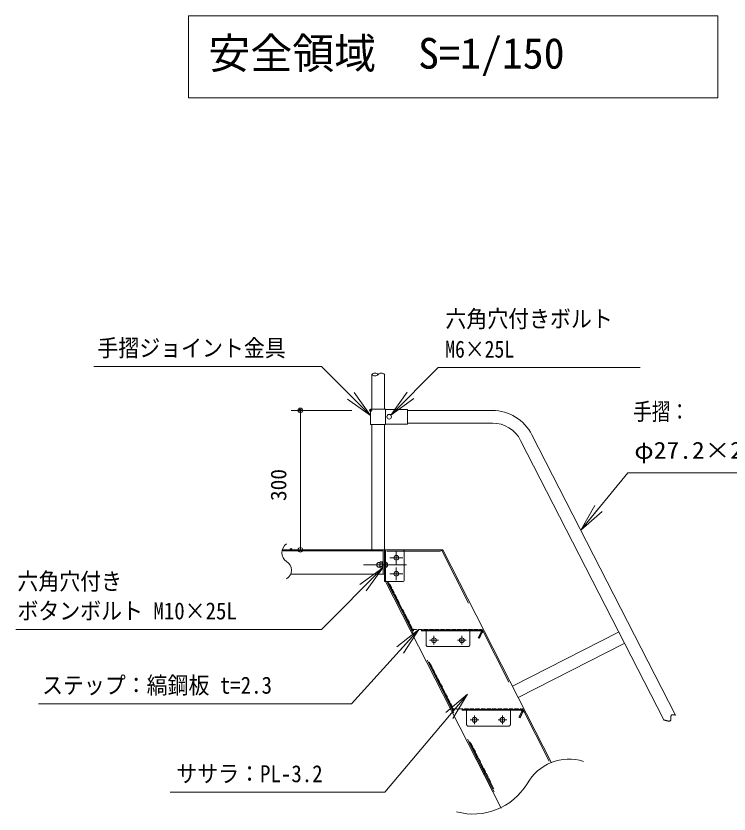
# Model space of a CAD drawing. Units: millimetres at full size, sheet at 1:20, with parts at other scales. Extents: x 10 to 16810, y -526 to 12449.
# Drawn here: x 11997 to 15057, y 3285 to 6712 of the extents above; entities that cross this region are included whole.
import ezdxf
from ezdxf.enums import TextEntityAlignment as Align

# ---------------------------------------------------------------- set-up
doc = ezdxf.new("R2010")
doc.units = ezdxf.units.MM
doc.header["$LTSCALE"] = 20
doc.header["$PDMODE"] = 32
doc.header["$PDSIZE"] = 10
for name, pattern in [('USER1', [19.05, 12.7, -6.35]), ('USER2', [50.8, 31.75, -6.35, 6.35, -6.35]), ('USER3', [63.5, 31.75, -6.35, 6.35, -6.35, 6.35, -6.35])]:
    doc.linetypes.add(name, pattern=pattern)
for name, color, linetype, lineweight in [('LY_10', 7, 'Continuous', 0), ('LY_11', 7, 'Continuous', 0), ('LY_6', 7, 'USER1', 0), ('LY_7', 7, 'Continuous', 0), ('LY_9', 7, 'USER2', 0)]:
    doc.layers.add(name, color=color, linetype=linetype, lineweight=lineweight)
doc.styles.add('ＭＳ ゴシック', font='')
doc.styles.get('ＭＳ ゴシック').set_extended_font_data('MS Gothic')

# ---------------------------------------------------------------- blocks, each defined once
blk = doc.blocks.new('-007-_OPEN')
at = {"color": 7, "linetype": 'Continuous', "lineweight": 0}
for p, q in [((-1, 0.1667), (0, 0)), ((0, 0), (-1, -0.1667)), ((0, 0), (-1, 0))]:
    blk.add_line(p, q, dxfattribs=at)
blk = doc.blocks.new('-049-_DOTBLANK')
at = {"color": 7, "linetype": 'Continuous', "lineweight": 0}
blk.add_line((-0.5, 0), (-1, 0), dxfattribs=at)
blk.add_circle((0, 0), 0.5, dxfattribs=at)

msp = doc.modelspace()

# ---------------------------------------------------------------- linework, layer by layer
at = {"layer": 'LY_10'}
for p, q in [((13308.3, 5206.77), (12330.84, 5206.77)), ((13519.07, 4996.01), (13308.3, 5206.77)), ((13605.68, 4998.02), (13809.63, 5201.97)), ((14676.1, 5201.97), (13809.63, 5201.97)), ((14421.41, 4503.7), (14623.57, 4750.02)), ((15513.65, 4750.02), (14623.57, 4750.02)), ((13571.07, 4341.89), (13308.3, 4077.67)), ((13308.3, 4077.67), (11997.17, 4077.67)), ((13726.68, 4077.56), (13436.45, 3758.61)), ((13934.75, 3798.97), (13580.3, 3378.44)), ((13436.45, 3758.61), (12094, 3758.61)), ((13580.3, 3378.44), (12659.49, 3378.44))]:
    msp.add_line(p, q, dxfattribs=at)
at = {"layer": 'LY_11'}
for p, q in [((13439.07, 5017.87), (13177.64, 5017.87)), ((13217.64, 4419.37), (13217.64, 5017.87))]:
    msp.add_line(p, q, dxfattribs=at)
at = {"layer": 'LY_11', "color": 2, "lineweight": 18}
for p, q in [((13572.2, 4414.78), (13138.45, 4414.78)), ((13573.53, 4413.45), (13573.53, 4315.03)), ((13555.8, 4365.06), (13558.34, 4365.06)), ((13558.9, 4364.7), (13558.9, 4345.15)), ((13573.53, 4367.96), (13560.23, 4367.96)), ((13569.54, 4361.45), (13560.23, 4361.45)), ((13569.54, 4367.96), (13569.54, 4341.89)), ((13573.53, 4367.96), (13573.53, 4341.89)), ((13583.59, 4366.9), (13583.59, 4342.96)), ((13584.26, 4366.9), (13583.59, 4366.9)), ((13584.26, 4342.96), (13584.26, 4366.9)), ((13591.57, 4350.27), (13591.57, 4359.58)), ((13555.8, 4344.67), (13558.36, 4344.67)), ((13569.54, 4348.41), (13560.23, 4348.41)), ((13573.53, 4341.89), (13560.23, 4341.89)), ((13584.26, 4342.96), (13583.59, 4342.96)), ((14808.03, 3701.47), (14808.08, 3702.97)), ((14808.08, 3702.97), (14808.21, 3704.32)), ((14808.21, 3704.32), (14808.44, 3705.66)), ((14808.44, 3705.66), (14808.76, 3706.79)), ((14808.76, 3706.79), (14809.26, 3707.85)), ((14809.26, 3707.85), (14809.89, 3708.7)), ((14809.89, 3708.7), (14810.68, 3709.42)), ((14810.68, 3709.42), (14811.62, 3710)), ((14811.62, 3710), (14812.64, 3710.42)), ((14812.64, 3710.42), (14813.85, 3710.73)), ((14813.85, 3710.73), (14815.08, 3710.91)), ((14815.08, 3710.91), (14816.49, 3711.01)), ((14816.49, 3711.01), (14817.9, 3711)), ((14817.9, 3711), (14819.47, 3710.91)), ((14819.47, 3710.91), (14821.04, 3710.76)), ((14821.04, 3710.76), (14822.73, 3710.53)), ((14822.73, 3710.53), (14824.41, 3710.27)), ((14824.41, 3710.27), (14826.18, 3709.96)), ((14826.18, 3709.96), (14827.94, 3709.61)), ((14777.49, 3689.08), (14779.36, 3688.48)), ((14779.36, 3688.48), (14781.24, 3687.89)), ((14781.24, 3687.89), (14783.09, 3687.31)), ((14783.09, 3687.31), (14784.95, 3686.74)), ((14784.95, 3686.74), (14786.75, 3686.22)), ((14786.75, 3686.22), (14788.55, 3685.72)), ((14788.55, 3685.72), (14790.27, 3685.27)), ((14790.27, 3685.27), (14792, 3684.86)), ((14792, 3684.86), (14793.62, 3684.52)), ((14793.62, 3684.52), (14795.25, 3684.23)), ((14795.25, 3684.23), (14796.75, 3684.02)), ((14796.75, 3684.02), (14798.25, 3683.88)), ((14798.25, 3683.88), (14799.59, 3683.83)), ((14799.59, 3683.83), (14800.94, 3683.88)), ((14800.94, 3683.88), (14802.11, 3684.01)), ((14802.11, 3684.01), (14803.27, 3684.27)), ((14803.27, 3684.27), (14804.26, 3684.62)), ((14804.26, 3684.62), (14805.2, 3685.11)), ((14805.2, 3685.11), (14806.67, 3686.46)), ((14806.67, 3686.46), (14807.23, 3687.38)), ((14807.23, 3687.38), (14807.63, 3688.38)), ((14807.63, 3688.38), (14807.93, 3689.61)), ((14807.93, 3689.61), (14808.09, 3690.86)), ((14808.04, 3699.97), (14808.03, 3701.47)), ((14808.08, 3698.4), (14808.04, 3699.97)), ((14808.13, 3696.83), (14808.08, 3698.4)), ((14808.09, 3690.86), (14808.18, 3692.3)), ((14808.18, 3695.28), (14808.13, 3696.83)), ((14808.21, 3693.74), (14808.18, 3695.28)), ((14808.18, 3692.3), (14808.21, 3693.74))]:
    msp.add_line(p, q, dxfattribs=at)
at = {"layer": 'LY_11', "linetype": 'USER3'}
for p, q in [((13578.12, 4315.03), (13578.12, 4414.78)), ((13578.12, 4285.29), (13578.12, 4413.47))]:
    msp.add_line(p, q, dxfattribs=at)
at = {"layer": 'LY_11', "color": 2, "lineweight": 18}
for centre, radius, start, end in [((13537.42, 5159.62), 18.37, 42.38811, 137.61189), ((13564.56, 5159.62), 18.37, 42.38811, 137.61189), ((13537.42, 5184.38), 18.37, 222.38811, 317.61189), ((13572.2, 4413.45), 1.33, 0, 90), ((13555.8, 4354.86), 10.19, 90, 270), ((13558.34, 4365.72), 0.665, 270, 348.98448), ((13563.56, 4364.7), 4.66, 135.59304, 224.40696), ((13575.53, 4354.93), 16.63, 156.93076, 203.06924), ((13575.33, 4350.65), 18.54, 28.79569, 61.20431), ((13558.36, 4344), 0.665, 12.47813, 90), ((13563.56, 4345.15), 4.66, 135.59304, 224.40696), ((13575.33, 4359.2), 18.54, 298.79569, 331.20431)]:
    msp.add_arc(centre, radius, start, end, dxfattribs=at)
at = {"layer": 'LY_11'}
for centre, radius, start, end in [((13181.96, 4407.05), 44.18, 121.7877, 238.2123), ((13135.41, 4331.93), 44.18, 301.7877, 58.2123), ((14370.26, 3315.15), 205.18, 72.23896, 150.97776), ((13959.11, 3556.08), 271.46, 254.83367, 328.61328)]:
    msp.add_arc(centre, radius, start, end, dxfattribs=at)
for p in [(13217.64, 5017.87), (13519.07, 5017.87), (13177.74, 4419.37)]:
    msp.add_point(p, dxfattribs=at)
at = {"layer": 'LY_6'}
for p, q in [((13589.06, 4413.38), (13817.72, 4413.38)), ((13817.72, 4413.38), (13829.45, 4419.37)), ((13829.45, 4419.37), (13824.58, 4416.88)), ((13824.58, 4416.88), (14290.78, 3501.92)), ((13588.46, 4285.13), (13583.59, 4282.64)), ((13588.46, 4285.13), (14084.12, 3312.35)), ((13596.31, 4278.38), (13592.81, 4276.6)), ((13592.81, 4276.6), (13697.1, 4071.92)), ((13593.58, 4275.07), (13697.1, 4071.92)), ((13596.31, 4278.38), (13699.5, 4075.85)), ((13597.09, 4276.86), (13697.13, 4080.52)), ((13597.09, 4276.86), (13699.5, 4075.85)), ((13601.85, 4271.28), (13600.32, 4270.5)), ((13601.85, 4271.28), (13609.61, 4256.05)), ((13608.08, 4255.28), (13609.61, 4256.05)), ((13612.71, 4249.96), (13611.19, 4249.18)), ((13612.71, 4249.96), (13620.47, 4234.73)), ((13618.95, 4233.96), (13620.47, 4234.73)), ((13623.57, 4228.64), (13622.05, 4227.87)), ((13623.57, 4228.64), (13631.33, 4213.41)), ((13626.17, 4211.12), (13693.62, 4078.73)), ((13629.81, 4212.64), (13631.33, 4213.41)), ((13634.44, 4207.32), (13632.91, 4206.55)), ((13634.44, 4207.32), (13642.19, 4192.1)), ((13640.67, 4191.32), (13642.19, 4192.1)), ((13656.16, 4164.69), (13663.92, 4149.46)), ((13662.4, 4148.68), (13663.92, 4149.46)), ((13667.02, 4143.37), (13665.5, 4142.59)), ((13667.02, 4143.37), (13674.78, 4128.14)), ((13673.26, 4127.36), (13674.78, 4128.14)), ((13677.89, 4122.05), (13676.36, 4121.27)), ((13677.89, 4122.05), (13676.36, 4121.27)), ((13677.89, 4122.05), (13685.64, 4106.82)), ((13677.89, 4122.05), (13685.64, 4106.82)), ((13684.12, 4106.04), (13685.64, 4106.82)), ((13688.75, 4100.73), (13687.22, 4099.95)), ((13688.75, 4100.73), (13696.51, 4085.5)), ((13696.51, 4085.5), (13694.98, 4084.72)), ((13700.55, 4079), (13699.66, 4077.53)), ((13990.06, 4071.92), (13697.1, 4071.92)), ((13716.77, 4077.56), (13699.5, 4077.56)), ((13990.06, 4075.85), (13699.5, 4075.85)), ((13700.15, 4078.34), (13701.03, 4076.63)), ((13716.77, 4077.56), (13716.77, 4075.85)), ((13740.7, 4077.56), (13723.61, 4077.56)), ((13723.61, 4077.56), (13723.61, 4075.85)), ((13723.61, 4077.56), (13723.61, 4075.85)), ((13740.7, 4077.56), (13740.7, 4075.85)), ((13764.62, 4077.56), (13747.53, 4077.56)), ((13747.53, 4077.56), (13747.53, 4075.85)), ((13747.53, 4077.56), (13747.53, 4075.85)), ((13756.94, 4012.11), (13756.94, 4071.92)), ((13756.94, 4071.92), (13944.94, 4071.92)), ((13764.62, 4075.85), (13764.62, 4077.56)), ((13788.55, 4077.56), (13771.46, 4077.56)), ((13771.46, 4077.56), (13771.46, 4075.85)), ((13771.46, 4077.56), (13771.46, 4075.85)), ((13788.55, 4077.56), (13788.55, 4075.85)), ((13812.48, 4077.56), (13795.39, 4077.56)), ((13795.39, 4075.85), (13795.39, 4077.56)), ((13795.39, 4075.85), (13795.39, 4077.56)), ((13812.48, 4075.85), (13812.48, 4077.56)), ((13836.4, 4077.56), (13819.31, 4077.56)), ((13819.31, 4075.85), (13819.31, 4077.56)), ((13819.31, 4075.85), (13819.31, 4077.56)), ((13836.4, 4077.56), (13836.4, 4075.85)), ((13860.33, 4077.56), (13843.24, 4077.56)), ((13843.24, 4077.56), (13843.24, 4075.85)), ((13843.24, 4077.56), (13843.24, 4075.85)), ((13860.33, 4077.56), (13860.33, 4075.85)), ((13884.26, 4077.56), (13867.17, 4077.56)), ((13867.17, 4077.56), (13867.17, 4075.85)), ((13867.17, 4077.56), (13867.17, 4075.85)), ((13884.26, 4075.85), (13884.26, 4077.56)), ((13891.09, 4075.85), (13891.09, 4077.56)), ((13891.09, 4075.85), (13891.09, 4077.56)), ((13908.18, 4077.56), (13891.09, 4077.56)), ((13908.18, 4075.85), (13908.18, 4077.56)), ((13932.11, 4077.56), (13915.02, 4077.56)), ((13915.02, 4075.85), (13915.02, 4077.56)), ((13915.02, 4075.85), (13915.02, 4077.56)), ((13932.11, 4077.56), (13932.11, 4075.85)), ((13956.04, 4077.56), (13938.95, 4077.56)), ((13938.95, 4077.56), (13938.95, 4075.85)), ((13938.95, 4077.56), (13938.95, 4075.85)), ((13944.94, 4071.92), (13944.94, 4012.11)), ((13956.04, 4077.56), (13956.04, 4075.85)), ((13979.96, 4077.56), (13962.87, 4077.56)), ((13962.87, 4077.56), (13962.87, 4075.85)), ((13979.96, 4077.56), (13979.96, 4075.85)), ((13993.57, 4066.21), (13981.26, 4042.05)), ((13997.07, 4064.42), (13984.76, 4040.27)), ((13993.63, 4053.9), (13986.29, 4039.49)), ((13990.06, 4077.56), (13986.8, 4077.56)), ((13986.8, 4077.56), (13986.8, 4075.85)), ((13990.06, 4077.56), (13986.8, 4077.56)), ((13993.63, 4053.9), (13992.1, 4054.68)), ((13996.73, 4059.99), (13995.21, 4060.77)), ((13998.59, 4063.65), (13996.73, 4059.99)), ((13998.22, 4072.99), (13996.77, 4072.1)), ((13981.26, 4042.05), (13986.29, 4039.49)), ((13936.39, 4003.56), (13765.49, 4003.56)), ((13770.47, 3936.57), (13766.97, 3934.78)), ((13766.97, 3934.78), (13871.26, 3730.11)), ((13770.47, 3936.57), (13873.67, 3734.04)), ((13776.01, 3929.46), (13774.49, 3928.69)), ((13776.01, 3929.46), (13783.77, 3914.24)), ((13782.25, 3913.46), (13783.77, 3914.24)), ((13786.87, 3908.15), (13785.35, 3907.37)), ((13786.87, 3908.15), (13794.63, 3892.92)), ((13793.11, 3892.14), (13794.63, 3892.92)), ((13797.74, 3886.83), (13796.21, 3886.05)), ((13797.74, 3886.83), (13805.5, 3871.6)), ((13800.33, 3869.31), (13867.79, 3736.92)), ((13803.97, 3870.82), (13805.5, 3871.6)), ((13808.6, 3865.51), (13807.08, 3864.73)), ((13808.6, 3865.51), (13816.36, 3850.28)), ((13814.83, 3849.5), (13816.36, 3850.28)), ((13819.46, 3844.19), (13817.94, 3843.41)), ((13819.46, 3844.19), (13827.22, 3828.96)), ((13825.7, 3828.18), (13827.22, 3828.96)), ((13830.32, 3822.87), (13828.8, 3822.09)), ((13830.32, 3822.87), (13838.08, 3807.64)), ((13836.56, 3806.87), (13838.08, 3807.64)), ((13841.19, 3801.55), (13839.66, 3800.77)), ((13841.19, 3801.55), (13848.95, 3786.32)), ((13847.42, 3785.55), (13848.95, 3786.32)), ((13852.05, 3780.23), (13850.53, 3779.46)), ((13852.05, 3780.23), (13859.81, 3765)), ((13858.28, 3764.23), (13859.81, 3765)), ((13862.91, 3758.91), (13861.39, 3758.14)), ((13862.91, 3758.91), (13870.67, 3743.69)), ((13870.67, 3743.69), (13869.15, 3742.91)), ((13874.72, 3737.18), (13873.82, 3735.71)), ((13874.32, 3736.53), (13875.19, 3734.81)), ((14164.23, 3730.11), (13871.26, 3730.11)), ((13890.93, 3735.75), (13873.67, 3735.75)), ((14164.23, 3734.04), (13873.67, 3734.04)), ((13890.93, 3735.75), (13890.93, 3734.04)), ((13897.77, 3735.75), (13897.77, 3734.04)), ((13897.77, 3735.75), (13897.77, 3734.04)), ((13914.86, 3735.75), (13897.77, 3735.75)), ((13914.86, 3735.75), (13914.86, 3734.04)), ((13938.79, 3735.75), (13921.7, 3735.75)), ((13921.7, 3735.75), (13921.7, 3734.04)), ((13921.7, 3735.75), (13921.7, 3734.04)), ((13931.11, 3730.11), (14119.1, 3730.11)), ((13931.11, 3670.29), (13931.11, 3730.11)), ((13938.79, 3734.04), (13938.79, 3735.75)), ((13962.71, 3735.75), (13945.62, 3735.75)), ((13945.62, 3735.75), (13945.62, 3734.04)), ((13945.62, 3735.75), (13945.62, 3734.04)), ((13962.71, 3735.75), (13962.71, 3734.04)), ((13986.64, 3735.75), (13969.55, 3735.75)), ((13969.55, 3734.04), (13969.55, 3735.75)), ((13969.55, 3734.04), (13969.55, 3735.75)), ((13986.64, 3734.04), (13986.64, 3735.75)), ((14010.57, 3735.75), (13993.48, 3735.75)), ((13993.48, 3734.04), (13993.48, 3735.75)), ((13993.48, 3734.04), (13993.48, 3735.75)), ((14010.57, 3735.75), (14010.57, 3734.04)), ((14034.49, 3735.75), (14017.4, 3735.75)), ((14017.4, 3735.75), (14017.4, 3734.04)), ((14017.4, 3735.75), (14017.4, 3734.04)), ((14034.49, 3735.75), (14034.49, 3734.04)), ((14058.42, 3735.75), (14041.33, 3735.75)), ((14041.33, 3735.75), (14041.33, 3734.04)), ((14041.33, 3735.75), (14041.33, 3734.04)), ((14058.42, 3734.04), (14058.42, 3735.75)), ((14082.35, 3735.75), (14065.26, 3735.75)), ((14065.26, 3734.04), (14065.26, 3735.75)), ((14065.26, 3734.04), (14065.26, 3735.75)), ((14082.35, 3734.04), (14082.35, 3735.75)), ((14106.27, 3735.75), (14089.18, 3735.75)), ((14089.18, 3734.04), (14089.18, 3735.75)), ((14089.18, 3734.04), (14089.18, 3735.75)), ((14106.27, 3735.75), (14106.27, 3734.04)), ((14130.2, 3735.75), (14113.11, 3735.75)), ((14113.11, 3735.75), (14113.11, 3734.04)), ((14113.11, 3735.75), (14113.11, 3734.04)), ((14119.1, 3730.11), (14119.1, 3670.29)), ((14130.2, 3735.75), (14130.2, 3734.04)), ((14154.13, 3735.75), (14137.04, 3735.75)), ((14137.04, 3735.75), (14137.04, 3734.04)), ((14154.13, 3735.75), (14154.13, 3734.04)), ((14167.73, 3724.39), (14155.42, 3700.24)), ((14171.23, 3722.61), (14158.93, 3698.45)), ((14167.79, 3712.09), (14160.45, 3697.68)), ((14164.23, 3735.75), (14160.96, 3735.75)), ((14160.96, 3735.75), (14160.96, 3734.04)), ((14164.23, 3735.75), (14160.96, 3735.75)), ((14167.79, 3712.09), (14166.27, 3712.86)), ((14170.89, 3718.18), (14169.37, 3718.95)), ((14172.76, 3721.83), (14170.89, 3718.18)), ((14172.39, 3731.18), (14170.93, 3730.28)), ((14155.42, 3700.24), (14160.45, 3697.68)), ((14110.56, 3661.74), (13939.65, 3661.74)), ((13944.64, 3594.76), (13941.13, 3592.97)), ((13941.13, 3592.97), (14045.42, 3388.3)), ((13944.64, 3594.76), (14047.83, 3392.23)), ((13950.17, 3587.65), (13948.65, 3586.88)), ((13950.17, 3587.65), (13957.93, 3572.43)), ((13956.41, 3571.65), (13957.93, 3572.43)), ((13961.03, 3566.34), (13959.51, 3565.56)), ((13961.03, 3566.34), (13968.79, 3551.11)), ((13967.27, 3550.33), (13968.79, 3551.11)), ((13971.9, 3545.02), (13970.37, 3544.24)), ((13971.9, 3545.02), (13979.66, 3529.79)), ((13969.02, 3527.5), (14036.48, 3395.11)), ((13978.13, 3529.01), (13979.66, 3529.79)), ((13982.76, 3523.7), (13981.24, 3522.92)), ((13982.76, 3523.7), (13990.52, 3508.47)), ((13989, 3507.69), (13990.52, 3508.47)), ((13993.62, 3502.38), (13992.1, 3501.6)), ((13993.62, 3502.38), (14001.38, 3487.15)), ((13999.86, 3486.37), (14001.38, 3487.15)), ((14004.48, 3481.06), (14002.96, 3480.28)), ((14004.48, 3481.06), (14012.24, 3465.83)), ((14010.72, 3465.06), (14012.24, 3465.83)), ((14015.35, 3459.74), (14013.82, 3458.96)), ((14015.35, 3459.74), (14023.11, 3444.51)), ((14021.58, 3443.74), (14023.11, 3444.51)), ((14026.21, 3438.42), (14024.69, 3437.65)), ((14026.21, 3438.42), (14033.97, 3423.19))]:
    msp.add_line(p, q, dxfattribs=at)
for centre, radius, start, end in [((13704.74, 4084.4), 8.54, 207, 270), ((13704.74, 4084.4), 6.84, 232.20771, 270), ((13704.74, 4084.4), 12.48, 207, 270), ((13990.06, 4067.99), 9.57, 54.49355, 90), ((13990.06, 4067.99), 7.86, 333, 90), ((13990.06, 4067.99), 3.93, 333, 90), ((13990.06, 4067.99), 9.57, 333, 31.5), ((13765.49, 4012.11), 8.54, 180, 270), ((13936.39, 4012.11), 8.54, 270, 0), ((13878.9, 3742.58), 12.48, 207, 270), ((13878.9, 3742.58), 8.54, 207, 270), ((13878.9, 3742.58), 6.84, 232.20771, 270), ((14164.23, 3726.18), 9.57, 54.49355, 90), ((14164.23, 3726.18), 7.86, 333, 90), ((14164.23, 3726.18), 3.93, 333, 90), ((14164.23, 3726.18), 9.57, 333, 31.5), ((13939.65, 3670.29), 8.54, 180, 270), ((14110.56, 3670.29), 8.54, 270, 0)]:
    msp.add_arc(centre, radius, start, end, dxfattribs=at)
at = {"layer": 'LY_7', "lineweight": 18}
for p, q in [((15009.24, 6712.27), (12737.24, 6712.27)), ((12737.24, 6712.27), (12737.24, 6360.27)), ((15009.24, 6360.27), (15009.24, 6712.27)), ((12737.24, 6360.27), (15009.24, 6360.27))]:
    msp.add_line(p, q, dxfattribs=at)
at = {"layer": 'LY_7'}
for p, q in [((13523.86, 5172), (13523.86, 5023.65)), ((13523.86, 5172), (13523.86, 5023.65)), ((13578.12, 5172), (13578.12, 5023.65)), ((13578.12, 5172), (13578.12, 5023.65)), ((13519.07, 5023.65), (13519.07, 4957.82)), ((13519.07, 5023.65), (13519.07, 4957.82)), ((13582.91, 5023.65), (13519.07, 5023.65)), ((13582.91, 5023.65), (13519.07, 5023.65)), ((13582.91, 5023.65), (13582.91, 4957.82)), ((13582.91, 5023.65), (13582.91, 4957.82)), ((13677.87, 5022.65), (13582.91, 5022.65)), ((13677.87, 5022.65), (13582.91, 5022.65)), ((13677.87, 5022.65), (13677.87, 4958.81)), ((13677.87, 5022.65), (13677.87, 4958.81)), ((14041.08, 5017.87), (13677.87, 5017.87)), ((13582.91, 4957.82), (13519.07, 4957.82)), ((13582.91, 4957.82), (13519.07, 4957.82)), ((13523.86, 4957.82), (13523.86, 4419.37)), ((13578.12, 4957.82), (13578.12, 4419.37)), ((13677.87, 4958.81), (13582.91, 4958.81)), ((13677.87, 4958.81), (13582.91, 4958.81)), ((13677.87, 4963.6), (14042.06, 4963.6)), ((14211.73, 4913.29), (14827.94, 3709.61)), ((14162.93, 4889.53), (14777.49, 3689.08)), ((13583.59, 4419.37), (13139.52, 4419.37)), ((13578.12, 4282.64), (13578.12, 4419.37)), ((13578.12, 4419.37), (13578.12, 4319.62)), ((13578.12, 4319.62), (13578.12, 4419.37)), ((13578.12, 4419.37), (13578.12, 4319.62)), ((13578.12, 4312.97), (13578.12, 4419.37)), ((13578.12, 4419.37), (13578.12, 4291.19)), ((13578.12, 4291.19), (13578.12, 4419.37)), ((13578.12, 4419.37), (13578.12, 4291.19)), ((13578.12, 4414.78), (13578.12, 4315.03)), ((13578.12, 4413.47), (13578.12, 4285.29)), ((13583.59, 4419.37), (13583.59, 4282.64)), ((13583.59, 4419.37), (13829.45, 4419.37)), ((13663.57, 4410.82), (13663.57, 4291.19)), ((13829.45, 4419.37), (14295.8, 3504.12)), ((13578.12, 4315.03), (13177.84, 4315.03)), ((13578.12, 4282.64), (13655.03, 4282.64)), ((13583.59, 4282.64), (14079.18, 3309.99)), ((14127.9, 3833.63), (14582.83, 4065.43)), ((14152.54, 3785.28), (14607.47, 4017.08))]:
    msp.add_line(p, q, dxfattribs=at)
for centre, radius in [((13598.87, 4990.73), 9.97), ((13598.87, 4990.73), 9.97), ((13629.39, 4385.19), 10.25), ((13629.39, 4316.82), 10.25), ((13791.12, 4030.91), 10.25), ((13910.76, 4030.91), 10.25), ((13965.29, 3689.09), 10.25), ((14084.92, 3689.09), 10.25)]:
    msp.add_circle(centre, radius, dxfattribs=at)
for centre, radius, start, end in [((14041.08, 4826.35), 191.52, 27, 90), ((14042.06, 4827.94), 135.66, 27, 90), ((13655.03, 4410.82), 8.54, 0, 90), ((13655.03, 4291.19), 8.54, 270, 0)]:
    msp.add_arc(centre, radius, start, end, dxfattribs=at)
at = {"layer": 'LY_9'}
for p, q in [((13629.39, 4412.53), (13629.39, 4357.84)), ((13489.35, 4354.93), (13672.73, 4354.93)), ((13602.05, 4385.19), (13656.74, 4385.19)), ((13629.39, 4344.17), (13629.39, 4289.48)), ((13656.74, 4316.82), (13602.05, 4316.82)), ((13791.12, 4049.7), (13791.12, 4012.11)), ((13791.12, 4049.7), (13791.12, 4012.11)), ((13791.12, 4049.7), (13791.12, 4012.11)), ((13910.76, 4049.7), (13910.76, 4012.11)), ((13910.76, 4049.7), (13910.76, 4012.11)), ((13910.76, 4049.7), (13910.76, 4012.11)), ((13772.32, 4030.91), (13809.92, 4030.91)), ((13772.32, 4030.91), (13809.92, 4030.91)), ((13772.32, 4030.91), (13809.92, 4030.91)), ((13891.96, 4030.91), (13929.56, 4030.91)), ((13891.96, 4030.91), (13929.56, 4030.91)), ((13929.56, 4030.91), (13891.96, 4030.91)), ((13965.29, 3707.89), (13965.29, 3670.29)), ((13965.29, 3707.89), (13965.29, 3670.29)), ((13965.29, 3707.89), (13965.29, 3670.29)), ((14084.92, 3707.89), (14084.92, 3670.29)), ((14084.92, 3707.89), (14084.92, 3670.29)), ((14084.92, 3707.89), (14084.92, 3670.29)), ((13946.49, 3689.09), (13984.09, 3689.09)), ((13946.49, 3689.09), (13984.09, 3689.09)), ((13946.49, 3689.09), (13984.09, 3689.09)), ((14066.12, 3689.09), (14103.72, 3689.09)), ((14066.12, 3689.09), (14103.72, 3689.09)), ((14103.72, 3689.09), (14066.12, 3689.09))]:
    msp.add_line(p, q, dxfattribs=at)

# ---------------------------------------------------------------- block references
at = {"layer": 'LY_10', "xscale": 120, "yscale": 120}
for p, rotation in [((13519.07, 4996.01), 315), ((13605.68, 4998.02), 225), ((14421.41, 4503.7), 230.62381), ((13571.07, 4341.89), 45.15865), ((13726.68, 4077.56), 47.69847), ((13934.75, 3798.97), 49.87335)]:
    msp.add_blockref('-007-_OPEN', p, dxfattribs=dict(at, rotation=rotation))
at = {"layer": 'LY_11', "xscale": 20, "yscale": 20}
for p, rotation in [((13217.64, 5017.87), 90), ((13217.64, 4419.37), 270)]:
    msp.add_blockref('-049-_DOTBLANK', p, dxfattribs=dict(at, rotation=rotation))

# ---------------------------------------------------------------- texts
at = {"layer": 'LY_10', "style": 'ＭＳ ゴシック'}
for s, width, p in [('六角穴付きボルト', 0.9, (13840.26, 5352.98)), ('手摺ジョイント金具', 0.9, (12346.78, 5227.7)), ('M6×25L', 0.85, (13839.22, 5222.9)), ('手摺：', 0.8, (14646.09, 4954.6)), ('φ27.2×2.8', 1.1, (14650.83, 4788.35)), ('六角穴付き', 0.9, (12003.46, 4225.54)), ('ボタンボルト M10×25L', 0.9, (12003.53, 4098.59)), ('ステップ：縞鋼板 t=2.3', 0.9, (12109.12, 3779.54)), ('ササラ：PL-3.2', 0.9, (12685.5, 3399.36))]:
    msp.add_text(s, height=73.13, dxfattribs=dict(at, width=width)).set_placement(p, align=Align.BOTTOM_LEFT)
at = {"layer": 'LY_11', "style": 'ＭＳ ゴシック'}
msp.add_text('300', height=67.45, rotation=90, dxfattribs=at).set_placement((13177.64, 4628.94), align=Align.BOTTOM_LEFT)
at = {"layer": 'LY_7', "style": 'ＭＳ ゴシック'}
msp.add_text('安全領域\u3000S=1/150', height=132, dxfattribs=at).set_placement((12822.83, 6446.27), align=Align.BOTTOM_LEFT)

doc.saveas('drawing.dxf')
